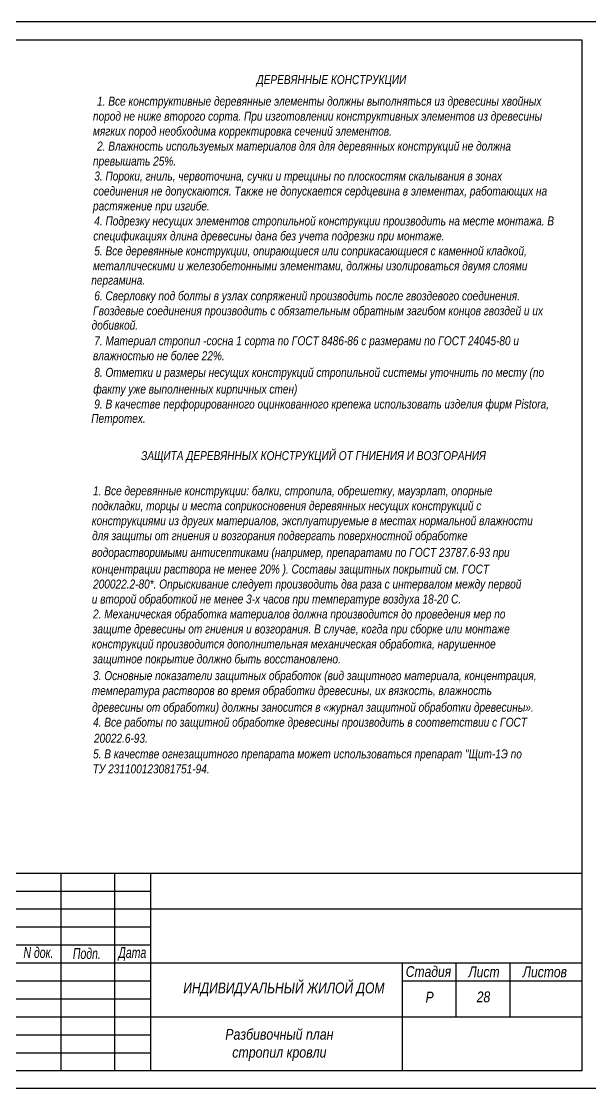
# Model space of a CAD drawing. Header units: millimetres. Extents: x 1582001 to 3303937, y 226471 to 491235.
# Drawn here: x 1775904 to 1791751, y 291255 to 320955 of the extents above; entities that cross this region are included whole.
import ezdxf

# ---------------------------------------------------------------- set-up
doc = ezdxf.new("R2010")
doc.units = ezdxf.units.MM
doc.layers.add('Текст-пояснений', color=135, linetype='Continuous', lineweight=15)
doc.layers.add('Штриховка', color=252, linetype='Continuous', lineweight=15)
doc.layers.add('Формуляр', color=138, linetype='Continuous')
doc.styles.add('STYLE1', font='ARIALNI.TTF', dxfattribs={"height": 300})

msp = doc.modelspace()

# ---------------------------------------------------------------- linework, layer by layer
at = {"layer": 'Формуляр', "color": 0}
for p, q in [((1773000.5, 297255.1), (1791500.5, 297255.1)), ((1777000.5, 297255.1), (1777000.5, 291755.1)), ((1778500.5, 297255.1), (1778500.5, 291755.1)), ((1779500.5, 297255.1), (1779500.5, 291755.1)), ((1773000.5, 296755.1), (1779500.5, 296755.1)), ((1773000.5, 296255.1), (1791500.5, 296255.1)), ((1773000.5, 295755.1), (1779500.5, 295755.1)), ((1773000.5, 295255.1), (1779500.5, 295255.1)), ((1773000.5, 294755.1), (1791500.5, 294755.1)), ((1786500.5, 294755.1), (1786500.5, 291755.1)), ((1788000.5, 294755.1), (1788000.5, 293255.1)), ((1789500.5, 294755.1), (1789500.5, 293255.1)), ((1773000.5, 294255.1), (1779500.5, 294255.1)), ((1786500.5, 294255.1), (1791500.5, 294255.1)), ((1773000.5, 293755.1), (1779500.5, 293755.1)), ((1773000.5, 293255.1), (1779500.5, 293255.1)), ((1779500.5, 293255.1), (1791500.5, 293255.1)), ((1773000.5, 292755.1), (1779500.5, 292755.1)), ((1773000.5, 292255.1), (1779500.5, 292255.1))]:
    msp.add_line(p, q, dxfattribs=at)
for points in [[(1750000.6, 320955), (1792000.5, 320955), (1792000.5, 291255.1), (1750000.6, 291255.1)], [(1752000.6, 291755.1), (1752000.6, 320444.9), (1791500.5, 320444.9), (1791500.5, 291755.1)]]:
    msp.add_lwpolyline(points, close=True, dxfattribs=at)

# ---------------------------------------------------------------- texts
at = {"layer": 'Текст-пояснений', "ltscale": 2, "style": 'STYLE1', "width": 0.98}
for s, p in [('ДЕРЕВЯННЫЕ КОНСТРУКЦИИ', (1782452.2, 319207.8)), ('ЗАЩИТА ДЕРЕВЯННЫХ КОНСТРУКЦИЙ ОТ ГНИЕНИЯ И ВОЗГОРАНИЯ', (1779239.5, 308745.1))]:
    msp.add_text(s, height=250, dxfattribs=at).set_placement(p)
at = {"layer": 'Формуляр', "color": 0, "style": 'STYLE1'}
for s, width, p in [('N док.', 0.85, (1775962.9, 294893.1)), ('Подп.', 0.85, (1777339, 294866.2)), ('Дата', 0.85, (1778607.2, 294893.1)), ('Стадия', 0.98, (1786604.1, 294363.2)), ('Лист', 0.98, (1788347.8, 294354.3)), ('Листов', 0.98, (1789858.8, 294354.3)), ('ИНДИВИДУАЛЬНЫЙ ЖИЛОЙ ДОМ', 0.98, (1780410.4, 293906.3)), ('Р', 0.98, (1787156.5, 293652.3)), ('28', 0.98, (1788579.7, 293658.4))]:
    msp.add_text(s, height=300, dxfattribs=dict(at, width=width)).set_placement(p)
at = {"layer": 'Формуляр', "color": 0, "insert": (1783086, 292917.5), "char_height": 300, "width": 12867.82, "attachment_point": 2, "style": 'STYLE1'}
msp.add_mtext('{\\fArial Narrow|b0|i1|c204|p34;Разбивочный план \\Pстропил кровли}', dxfattribs=at)
at = {"layer": 'Штриховка', "style": 'STYLE1', "width": 0.98}
for s, p in [(' 1. Все конструктивные деревянные элементы должны выполняться из древесины хвойных', (1777934, 318608.8)), ('пород не ниже второго сорта. При изготовлении конструктивных элементов из древесины', (1777898.3, 318192.1)), ('мягких пород необходима корректировка сечений элементов.', (1777898.3, 317775.5)), (' 2. Влажность используемых материалов для для деревянных конструкций не должна', (1777934, 317358.8)), ('превышать 25%%%.', (1777898.3, 316942.1)), ('3. Пороки, гниль, червоточина, сучки и трещины по плоскостям скалывания в зонах', (1777934, 316525.5)), ('соединения не допускаются. Также не допускается сердцевина в элементах, работающих на', (1777907.2, 316108.8)), ('растяжение при изгибе.', (1777898.3, 315692.1)), ('4. Подрезку несущих элементов стропильной конструкции производить на месте монтажа. В', (1777934, 315275.5)), ('спецификациях длина древесины дана без учета подрезки при монтаже.', (1777907.2, 314858.8)), ('5. Все деревянные конструкции, опирающиеся или соприкасающиеся с каменной кладкой,', (1777934, 314442.1)), ('металлическими и железобетонными элементами, должны изолироваться двумя слоями', (1777898.3, 314025.5)), ('пергамина.', (1777851.4, 313627.1)), ('6. Сверловку под болты в узлах сопряжений производить после гвоздевого соединения.', (1777934, 313192.1)), ('Гвоздевые соединения производить с обязательным обратным загибом концов гвоздей и их', (1777898.3, 312775.5)), ('добивкой.', (1777860.3, 312377.1)), ('7. Материал стропил -сосна 1 сорта по ГОСТ 8486-86 с размерами по ГОСТ 24045-80 и', (1777934, 311942.1)), ('влажностью не более 22%%%.', (1777898.3, 311525.5)), ('8. Отметки и размеры несущих конструкций стропильной системы уточнить по месту (по', (1777934, 311061.2)), ('факту уже выполненных кирпичных стен)', (1777907.2, 310596.9)), ('9. В качестве перфорированного оцинкованного крепежа использовать изделия фирм Pistora,', (1777934, 310180.2)), ('Петротех.', (1777851.4, 309781.9)), ('1. Все деревянные конструкции: балки, стропила, обрешетку, мауэрлат, опорные', (1777900.9, 307766.9)), ('подкладки, торцы и места соприкосновения деревянных несущих конструкций с', (1777865.2, 307350.2)), ('конструкциями из других материалов, эксплуатируемые в местах нормальной влажности', (1777865.2, 306933.5)), ('для защиты от гниения и возгорания подвергать поверхностной обработке', (1777874.1, 306516.9)), ('водорастворимыми антисептиками (например, препаратами по ГОСТ 23787.6-93 при', (1777865.2, 306052.6)), ('концентрации раствора не менее 20%%% ). Составы защитных покрытий см. ГОСТ', (1777865.2, 305588.3)), ('200022.2-80*. Опрыскивание следует производить два раза с интервалом между первой', (1777900.9, 305171.6)), ('и второй обработкой не менее 3-х часов при температуре воздуха 18-20 С.', (1777865.2, 304755)), ('2. Механическая обработка материалов должна производится до проведения мер по', (1777900.9, 304338.3)), ('защите древесины от гниения и возгорания. В случае, когда при сборке или монтаже', (1777892, 303921.6)), ('конструкций производится дополнительная механическая обработка, нарушенное', (1777865.2, 303505)), ('защитное покрытие должно быть восстановлено.', (1777892, 303088.3)), ('3. Основные показатели защитных обработок (вид защитного материала, концентрация,', (1777900.9, 302624)), ('температура растворов во время обработки древесины, их вязкость, влажность', (1777865.2, 302207.3)), ('древесины от обработки) должны заносится в «журнал защитной обработки древесины».', (1777874.1, 301743)), ('4. Все работы по защитной обработке древесины производить в соответствии с ГОСТ', (1777900.9, 301326.4)), ('20022.6-93.', (1777926.3, 300880.3)), ('5. В качестве огнезащитного препарата может использоваться препарат "Щит-1Э по', (1777900.9, 300445.4)), ('ТУ 231100123081751-94.', (1777892, 300028.8))]:
    msp.add_text(s, height=250, dxfattribs=at).set_placement(p)

doc.saveas('drawing.dxf')
